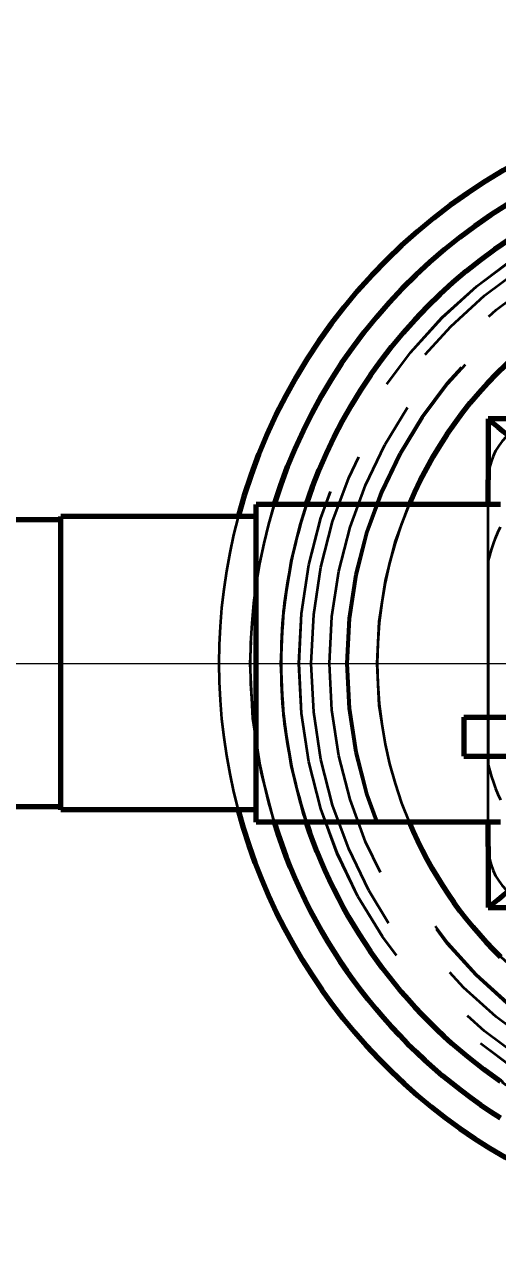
# Model space of a CAD drawing. Header units: millimetres. Extents: x 0 to 2382, y 0 to 420.
# Drawn here: x 156.75 to 160.62, y 138.74 to 148.81 of the extents above; entities that cross this region are included whole.
import ezdxf

# ---------------------------------------------------------------- set-up
doc = ezdxf.new("R2010")
doc.units = ezdxf.units.MM
doc.linetypes.add('IRAM-E-TRAZOS', pattern=[5, 4, -1])
doc.linetypes.add('IRAM-F-TRAZO-PUNTO', pattern=[20, 15, -2, 1, -2])
for name, color, linetype, lineweight in [('01-VISIBLE', 7, 'CONTINUOUS', 70), ('02-OCULTA', 4, 'IRAM-E-TRAZOS', 35), ('03-EJE', 1, 'IRAM-F-TRAZO-PUNTO', 18), ('04-COTA', 3, 'CONTINUOUS', 18)]:
    doc.layers.add(name, color=color, linetype=linetype, lineweight=lineweight)
doc.styles.add('ISO3098', font='isocpeur.ttf')
doc.dimstyles.new('FLAMA-IRAM', dxfattribs={"dimtxt": 3.5, "dimasz": 3.5, "dimexe": 2, "dimexo": 1.5, "dimgap": 1, "dimtad": 1, "dimdec": 1, "dimtxsty": 'ISO3098', "dimblk": 'IRAM_FLECHA', "dimblk1": 'IRAM_FLECHA', "dimblk2": 'IRAM_FLECHA', "dimcen": 2.5, "dimclrd": 256, "dimclre": 256, "dimclrt": 256, "dimazin": 3, "dimtfac": 1, "dimtmove": 0, "dimatfit": 3, "dimlwd": 18, "dimlwe": 18})

# ---------------------------------------------------------------- blocks, each defined once
blk = doc.blocks.new('IRAM_FLECHA')
blk.add_solid([(0, 0), (-1, 0.125), (-1, -0.125)])

msp = doc.modelspace()

# ---------------------------------------------------------------- linework, layer by layer
at = {"layer": '01-VISIBLE'}
for p, q in [((160.55, 145.588), (160.55, 145.088)), ((161.05, 145.588), (160.55, 145.588)), ((160.55, 144.888), (160.55, 145.088)), ((160.65, 144.888), (158.65, 144.888)), ((157.05, 144.763), (156.402, 144.763)), ((158.65, 144.788), (157.05, 144.788)), ((160.35, 143.148), (161.15, 143.148)), ((160.35, 142.828), (161.15, 142.828)), ((157.05, 142.413), (156.402, 142.413)), ((158.65, 142.388), (157.05, 142.388)), ((160.65, 142.288), (158.65, 142.288)), ((160.55, 142.088), (160.55, 142.288)), ((160.55, 142.088), (160.55, 141.588)), ((160.55, 141.588), (161.05, 141.588))]:
    msp.add_line(p, q, dxfattribs=at)
for points in [[(160.55, 145.588), (160.59, 145.554), (160.63, 145.521), (160.67, 145.488), (160.71, 145.454), (160.75, 145.421), (160.79, 145.388), (160.83, 145.354), (160.87, 145.321), (160.91, 145.288), (160.95, 145.254), (160.99, 145.221), (161.03, 145.188), (161.07, 145.154), (161.11, 145.121), (161.15, 145.088)], [(158.65, 142.288), (158.65, 142.338), (158.65, 142.388), (158.65, 142.438), (158.65, 142.488), (158.65, 142.538), (158.65, 142.588), (158.65, 142.638), (158.65, 142.688), (158.65, 142.738), (158.65, 142.788), (158.65, 142.838), (158.65, 142.888), (158.65, 142.938), (158.65, 142.988), (158.65, 143.038), (158.65, 143.088), (158.65, 143.138), (158.65, 143.188), (158.65, 143.238), (158.65, 143.288), (158.65, 143.338), (158.65, 143.388), (158.65, 143.438), (158.65, 143.488), (158.65, 143.538), (158.65, 143.587), (158.65, 143.638), (158.65, 143.688), (158.65, 143.738), (158.65, 143.788), (158.65, 143.838), (158.65, 143.888), (158.65, 143.938), (158.65, 143.988), (158.65, 144.038), (158.65, 144.088), (158.65, 144.138), (158.65, 144.188), (158.65, 144.238), (158.65, 144.288), (158.65, 144.338), (158.65, 144.388), (158.65, 144.438), (158.65, 144.488), (158.65, 144.538), (158.65, 144.588), (158.65, 144.638), (158.65, 144.688), (158.65, 144.738), (158.65, 144.788), (158.65, 144.838), (158.65, 144.888)], [(157.05, 142.388), (157.05, 142.438), (157.05, 142.488), (157.05, 142.538), (157.05, 142.588), (157.05, 142.638), (157.05, 142.688), (157.05, 142.738), (157.05, 142.788), (157.05, 142.838), (157.05, 142.888), (157.05, 142.938), (157.05, 142.988), (157.05, 143.038), (157.05, 143.088), (157.05, 143.138), (157.05, 143.188), (157.05, 143.238), (157.05, 143.288), (157.05, 143.338), (157.05, 143.388), (157.05, 143.438), (157.05, 143.488), (157.05, 143.538), (157.05, 143.587), (157.05, 143.638), (157.05, 143.688), (157.05, 143.738), (157.05, 143.788), (157.05, 143.838), (157.05, 143.888), (157.05, 143.938), (157.05, 143.988), (157.05, 144.038), (157.05, 144.088), (157.05, 144.138), (157.05, 144.188), (157.05, 144.238), (157.05, 144.288), (157.05, 144.338), (157.05, 144.388), (157.05, 144.438), (157.05, 144.488), (157.05, 144.538), (157.05, 144.588), (157.05, 144.638), (157.05, 144.688), (157.05, 144.738), (157.05, 144.788)], [(160.35, 143.148), (160.35, 143.121), (160.35, 143.094), (160.35, 143.068), (160.35, 143.041), (160.35, 143.014), (160.35, 142.988)], [(160.35, 142.988), (160.35, 142.961), (160.35, 142.934), (160.35, 142.908), (160.35, 142.881), (160.35, 142.854), (160.35, 142.828)], [(160.55, 141.588), (160.59, 141.621), (160.63, 141.654), (160.67, 141.688), (160.71, 141.721), (160.75, 141.754), (160.79, 141.788), (160.83, 141.821), (160.87, 141.854), (160.91, 141.888), (160.95, 141.921), (160.99, 141.954), (161.03, 141.988), (161.07, 142.021), (161.11, 142.054), (161.15, 142.088)]]:
    msp.add_lwpolyline(points, dxfattribs=at)
for radius, start, end in [(16.096, 0, 122.326), (16, 0, 122.5153), (4.656, 96.1648, 165.0645), (4.4, 96.525, 162.8152), (4.15, 96.9199, 161.7446), (3.36, 98.5579, 157.238), (4.656, -165.0645, -48.7939), (4.4, -162.8152, -122.2823), (4.15, -161.7446, -124.4902), (3.36, -157.238, -134.3793)]:
    msp.add_arc((163, 143.587), radius, start, end, dxfattribs=at)
at = {"layer": '02-OCULTA'}
for p, q in [((160.55, 142.088), (160.55, 145.088)), ((160.55, 144.418), (160.55, 144.888)), ((160.55, 142.288), (160.55, 142.757))]:
    msp.add_line(p, q, dxfattribs=at)
for points in [[(160.671, 140.16), (160.617, 140.197), (160.564, 140.235), (160.512, 140.274), (160.46, 140.313), (160.409, 140.353), (160.359, 140.394), (160.309, 140.436), (160.26, 140.479), (160.211, 140.522), (160.163, 140.567), (160.116, 140.612), (160.07, 140.657), (160.024, 140.704), (159.979, 140.751), (159.935, 140.799), (159.892, 140.847), (159.849, 140.896), (159.807, 140.946), (159.766, 140.996), (159.726, 141.048), (159.686, 141.099), (159.647, 141.152), (159.61, 141.205), (159.573, 141.258), (159.536, 141.312), (159.501, 141.367), (159.467, 141.422), (159.433, 141.478), (159.4, 141.534), (159.369, 141.591), (159.338, 141.648), (159.308, 141.706), (159.279, 141.764), (159.25, 141.823), (159.223, 141.882), (159.197, 141.942), (159.171, 142.002), (159.147, 142.062), (159.124, 142.123), (159.101, 142.184), (159.079, 142.245), (159.059, 142.307), (159.039, 142.369), (159.021, 142.431), (159.003, 142.494), (158.986, 142.557), (158.97, 142.62), (158.956, 142.684), (158.942, 142.747), (158.929, 142.811), (158.918, 142.875), (158.907, 142.939), (158.897, 143.004), (158.889, 143.068), (158.881, 143.133), (158.874, 143.198), (158.869, 143.262), (158.864, 143.327), (158.861, 143.392), (158.858, 143.457), (158.856, 143.522), (158.856, 143.587), (158.856, 143.653), (158.858, 143.718), (158.861, 143.783), (158.864, 143.848), (158.869, 143.913), (158.874, 143.977), (158.881, 144.042), (158.889, 144.107), (158.897, 144.171), (158.907, 144.236), (158.918, 144.3), (158.929, 144.364), (158.942, 144.428), (158.956, 144.491), (158.97, 144.555), (158.986, 144.618), (159.003, 144.681), (159.021, 144.744), (159.039, 144.806), (159.059, 144.868), (159.079, 144.93), (159.101, 144.991), (159.124, 145.052), (159.147, 145.113), (159.171, 145.173), (159.197, 145.233), (159.223, 145.293), (159.25, 145.352), (159.279, 145.411), (159.308, 145.469), (159.338, 145.527), (159.369, 145.584), (159.4, 145.641), (159.433, 145.697), (159.467, 145.753), (159.501, 145.808), (159.536, 145.863), (159.573, 145.917), (159.61, 145.97), (159.647, 146.023), (159.686, 146.076), (159.726, 146.127), (159.766, 146.179), (159.807, 146.229), (159.849, 146.279), (159.892, 146.328), (159.935, 146.376), (159.979, 146.424), (160.024, 146.471), (160.07, 146.518), (160.116, 146.563), (160.163, 146.608), (160.211, 146.653), (160.26, 146.696), (160.309, 146.739), (160.359, 146.78), (160.409, 146.822), (160.46, 146.862), (160.512, 146.901), (160.564, 146.94), (160.617, 146.978), (160.671, 147.015)], [(158.65, 144.888), (158.65, 144.836), (158.65, 144.784), (158.65, 144.732), (158.65, 144.68), (158.65, 144.628), (158.65, 144.576), (158.65, 144.524), (158.65, 144.472), (158.65, 144.42), (158.65, 144.368), (158.65, 144.316), (158.65, 144.264), (158.65, 144.212), (158.65, 144.16), (158.65, 144.108), (158.65, 144.056), (158.65, 144.004), (158.65, 143.952), (158.65, 143.9), (158.65, 143.848), (158.65, 143.796), (158.65, 143.744), (158.65, 143.692), (158.65, 143.64), (158.65, 143.587)], [(157.05, 144.788), (157.05, 144.735), (157.05, 144.683), (157.05, 144.631), (157.05, 144.579), (157.05, 144.527), (157.05, 144.474), (157.05, 144.422), (157.05, 144.37), (157.05, 144.318), (157.05, 144.266), (157.05, 144.214), (157.05, 144.161), (157.05, 144.109), (157.05, 144.057), (157.05, 144.005), (157.05, 143.953), (157.05, 143.901), (157.05, 143.848), (157.05, 143.796), (157.05, 143.744), (157.05, 143.692), (157.05, 143.64), (157.05, 143.587)], [(157.05, 142.413), (157.05, 142.463), (157.05, 142.513), (157.05, 142.563), (157.05, 142.613), (157.05, 142.663), (157.05, 142.713), (157.05, 142.763), (157.05, 142.813), (157.05, 142.863), (157.05, 142.913), (157.05, 142.963), (157.05, 143.013), (157.05, 143.063), (157.05, 143.113), (157.05, 143.163), (157.05, 143.213), (157.05, 143.263), (157.05, 143.313), (157.05, 143.363), (157.05, 143.413), (157.05, 143.463), (157.05, 143.513), (157.05, 143.563), (157.05, 143.613), (157.05, 143.663), (157.05, 143.713), (157.05, 143.763), (157.05, 143.813), (157.05, 143.863), (157.05, 143.913), (157.05, 143.963), (157.05, 144.013), (157.05, 144.063), (157.05, 144.113), (157.05, 144.163), (157.05, 144.213), (157.05, 144.263), (157.05, 144.313), (157.05, 144.363), (157.05, 144.413), (157.05, 144.463), (157.05, 144.513), (157.05, 144.563), (157.05, 144.613), (157.05, 144.663), (157.05, 144.713), (157.05, 144.763)], [(157.05, 144.763), (157.05, 144.711), (157.05, 144.66), (157.05, 144.609), (157.05, 144.558), (157.05, 144.507), (157.05, 144.456), (157.05, 144.405), (157.05, 144.354), (157.05, 144.303), (157.05, 144.252), (157.05, 144.201), (157.05, 144.149), (157.05, 144.098), (157.05, 144.047), (157.05, 143.996), (157.05, 143.945), (157.05, 143.894), (157.05, 143.843), (157.05, 143.792), (157.05, 143.741), (157.05, 143.69), (157.05, 143.639), (157.05, 143.587)], [(158.65, 142.388), (158.65, 142.438), (158.65, 142.488), (158.65, 142.538), (158.65, 142.588), (158.65, 142.638), (158.65, 142.688), (158.65, 142.738), (158.65, 142.788), (158.65, 142.838), (158.65, 142.888), (158.65, 142.938), (158.65, 142.988), (158.65, 143.038), (158.65, 143.088), (158.65, 143.138), (158.65, 143.188), (158.65, 143.238), (158.65, 143.288), (158.65, 143.338), (158.65, 143.388), (158.65, 143.438), (158.65, 143.488), (158.65, 143.538), (158.65, 143.587), (158.65, 143.638), (158.65, 143.688), (158.65, 143.738), (158.65, 143.788), (158.65, 143.838), (158.65, 143.888), (158.65, 143.938), (158.65, 143.988), (158.65, 144.038), (158.65, 144.088), (158.65, 144.138), (158.65, 144.188), (158.65, 144.238), (158.65, 144.288), (158.65, 144.338), (158.65, 144.388), (158.65, 144.438), (158.65, 144.488), (158.65, 144.538), (158.65, 144.588), (158.65, 144.638), (158.65, 144.688), (158.65, 144.738), (158.65, 144.788)], [(158.65, 144.788), (158.65, 144.735), (158.65, 144.683), (158.65, 144.631), (158.65, 144.579), (158.65, 144.527), (158.65, 144.474), (158.65, 144.422), (158.65, 144.37), (158.65, 144.318), (158.65, 144.266), (158.65, 144.214), (158.65, 144.161), (158.65, 144.109), (158.65, 144.057), (158.65, 144.005), (158.65, 143.953), (158.65, 143.901), (158.65, 143.848), (158.65, 143.796), (158.65, 143.744), (158.65, 143.692), (158.65, 143.64), (158.65, 143.587)], [(160.55, 144.418), (160.563, 144.467), (160.577, 144.516), (160.592, 144.564), (160.61, 144.611), (160.629, 144.658), (160.65, 144.704)], [(160.55, 144.418), (160.55, 144.366), (160.55, 144.314), (160.55, 144.262), (160.55, 144.21), (160.55, 144.159), (160.55, 144.107), (160.55, 144.055), (160.55, 144.003), (160.55, 143.951), (160.55, 143.899), (160.55, 143.847), (160.55, 143.795), (160.55, 143.743), (160.55, 143.691), (160.55, 143.639), (160.55, 143.587)], [(157.05, 143.587), (157.05, 143.538), (157.05, 143.488), (157.05, 143.438), (157.05, 143.388), (157.05, 143.338), (157.05, 143.288), (157.05, 143.238), (157.05, 143.188), (157.05, 143.138), (157.05, 143.088), (157.05, 143.038), (157.05, 142.988), (157.05, 142.938), (157.05, 142.888), (157.05, 142.838), (157.05, 142.788), (157.05, 142.738), (157.05, 142.688), (157.05, 142.638), (157.05, 142.588), (157.05, 142.538), (157.05, 142.488), (157.05, 142.438), (157.05, 142.388)], [(157.05, 143.587), (157.05, 143.536), (157.05, 143.485), (157.05, 143.434), (157.05, 143.383), (157.05, 143.332), (157.05, 143.281), (157.05, 143.23), (157.05, 143.179), (157.05, 143.128), (157.05, 143.077), (157.05, 143.026), (157.05, 142.974), (157.05, 142.923), (157.05, 142.872), (157.05, 142.821), (157.05, 142.77), (157.05, 142.719), (157.05, 142.668), (157.05, 142.617), (157.05, 142.566), (157.05, 142.515), (157.05, 142.464), (157.05, 142.413)], [(158.65, 143.587), (158.65, 143.538), (158.65, 143.488), (158.65, 143.438), (158.65, 143.388), (158.65, 143.338), (158.65, 143.288), (158.65, 143.238), (158.65, 143.188), (158.65, 143.138), (158.65, 143.088), (158.65, 143.038), (158.65, 142.988), (158.65, 142.938), (158.65, 142.888), (158.65, 142.838), (158.65, 142.788), (158.65, 142.738), (158.65, 142.688), (158.65, 142.638), (158.65, 142.588), (158.65, 142.538), (158.65, 142.488), (158.65, 142.438), (158.65, 142.388), (158.65, 142.338), (158.65, 142.288)], [(158.65, 143.587), (158.65, 143.538), (158.65, 143.488), (158.65, 143.438), (158.65, 143.388), (158.65, 143.338), (158.65, 143.288), (158.65, 143.238), (158.65, 143.188), (158.65, 143.138), (158.65, 143.088), (158.65, 143.038), (158.65, 142.988), (158.65, 142.938), (158.65, 142.888), (158.65, 142.838), (158.65, 142.788), (158.65, 142.738), (158.65, 142.688), (158.65, 142.638), (158.65, 142.588), (158.65, 142.538), (158.65, 142.488), (158.65, 142.438), (158.65, 142.388)], [(160.55, 143.587), (160.55, 143.536), (160.55, 143.484), (160.55, 143.432), (160.55, 143.38), (160.55, 143.328), (160.55, 143.276), (160.55, 143.224), (160.55, 143.172), (160.55, 143.12), (160.55, 143.068), (160.55, 143.016), (160.55, 142.965), (160.55, 142.913), (160.55, 142.861), (160.55, 142.809), (160.55, 142.757)], [(160.35, 142.828), (160.35, 142.881), (160.35, 142.934), (160.35, 142.988), (160.35, 143.041), (160.35, 143.094), (160.35, 143.148)], [(160.55, 142.757), (160.563, 142.708), (160.577, 142.659), (160.592, 142.611), (160.61, 142.564), (160.629, 142.517), (160.65, 142.471)]]:
    msp.add_lwpolyline(points, dxfattribs=at)
for radius in [16.096, 16, 16, 16, 15.68, 15.68, 15.68, 15.68, 15.68, 15.68, 15.68, 15.68, 15.36, 15.36, 15.36, 15.36, 4.4, 4.15, 4.001, 4.001, 4, 4, 3.9, 3.9, 3.75, 3.75, 3.61, 3.61, 3.6, 3.6, 3.36, 3.36, 3.36]:
    msp.add_circle((163, 143.587), radius, dxfattribs=at)
for centre, radius, start, end in [((163, 143.587), 16.03, 162, 18), ((163, 143.587), 16.03, 162, 18), ((163, 143.587), 16, 162, 18), ((163, 143.587), 16, 162, 18), ((161.05, 145.088), 0.5, 90, 180), ((161.05, 145.088), 0.5, 90, 180), ((163, 143.587), 4.4, 162.8152, -162.8152), ((163, 143.587), 4.15, 161.7446, -161.7446), ((163, 143.587), 3.36, 157.238, -157.238), ((163, 143.587), 4.656, 165.0645, -165.0645), ((161.05, 142.088), 0.5, 180, -90), ((161.05, 142.088), 0.5, 180, -90)]:
    msp.add_arc(centre, radius, start, end, dxfattribs=at)
at = {"layer": '03-EJE'}
for p, q in [((133, 143.587), (193, 143.587)), ((146.7, 143.587), (179.3, 143.587))]:
    msp.add_line(p, q, dxfattribs=at)

# ---------------------------------------------------------------- dimensions: what is measured, and where the dimension line sits
at = {"layer": '04-COTA'}
msp.add_linear_dim(base=(147, 96.5), p1=(147, 143.587), p2=(179, 143.587), dimstyle='FLAMA-IRAM', override={"dimlfac": 10, "dimpost": '%%c<>'}, dxfattribs=at).render()

doc.saveas('drawing.dxf')
